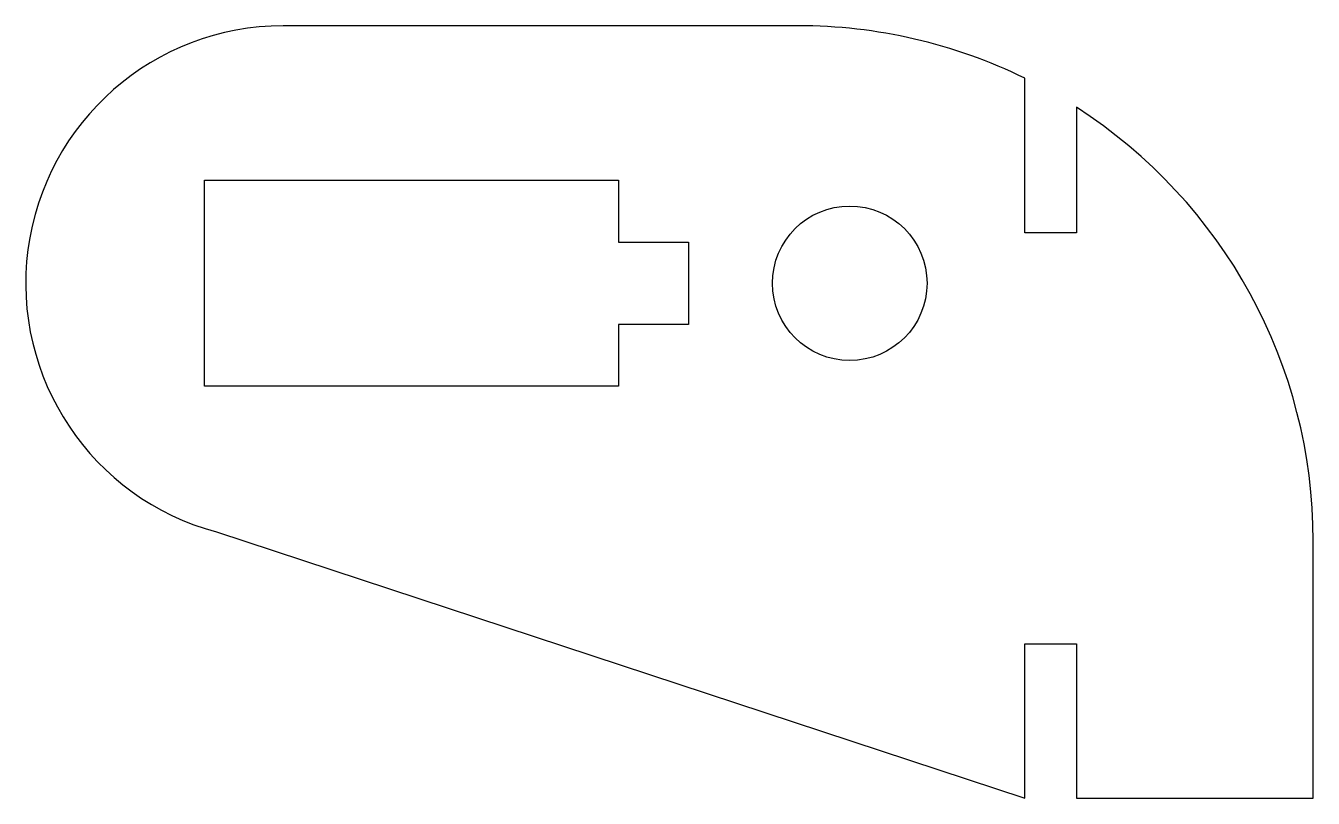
# Model space of a CAD drawing. Header units: millimetres. Extents: x -80 to 45, y -50 to 25.
import ezdxf

# ---------------------------------------------------------------- set-up
doc = ezdxf.new("R2010")
doc.units = ezdxf.units.MM

msp = doc.modelspace()

# ---------------------------------------------------------------- linework, layer by layer
msp.add_lwpolyline([(17, 4.9), (17, 19.9, 0.114395), (-5, 25), (-55, 25, 0.876965), (-61.47, -24.15), (17, -50), (17, -35), (22, -35), (22, -50), (45, -50), (45, -25, 0.255438), (22, 17.08), (22, 4.9)], format="xyb", close=True)
msp.add_lwpolyline([(-15.65, -4), (-22.45, -4), (-22.45, -10), (-62.65, -10), (-62.65, 10), (-22.45, 10), (-22.45, 4), (-15.65, 4)], close=True)
msp.add_circle((0, 0), 7.5)

doc.saveas('drawing.dxf')
